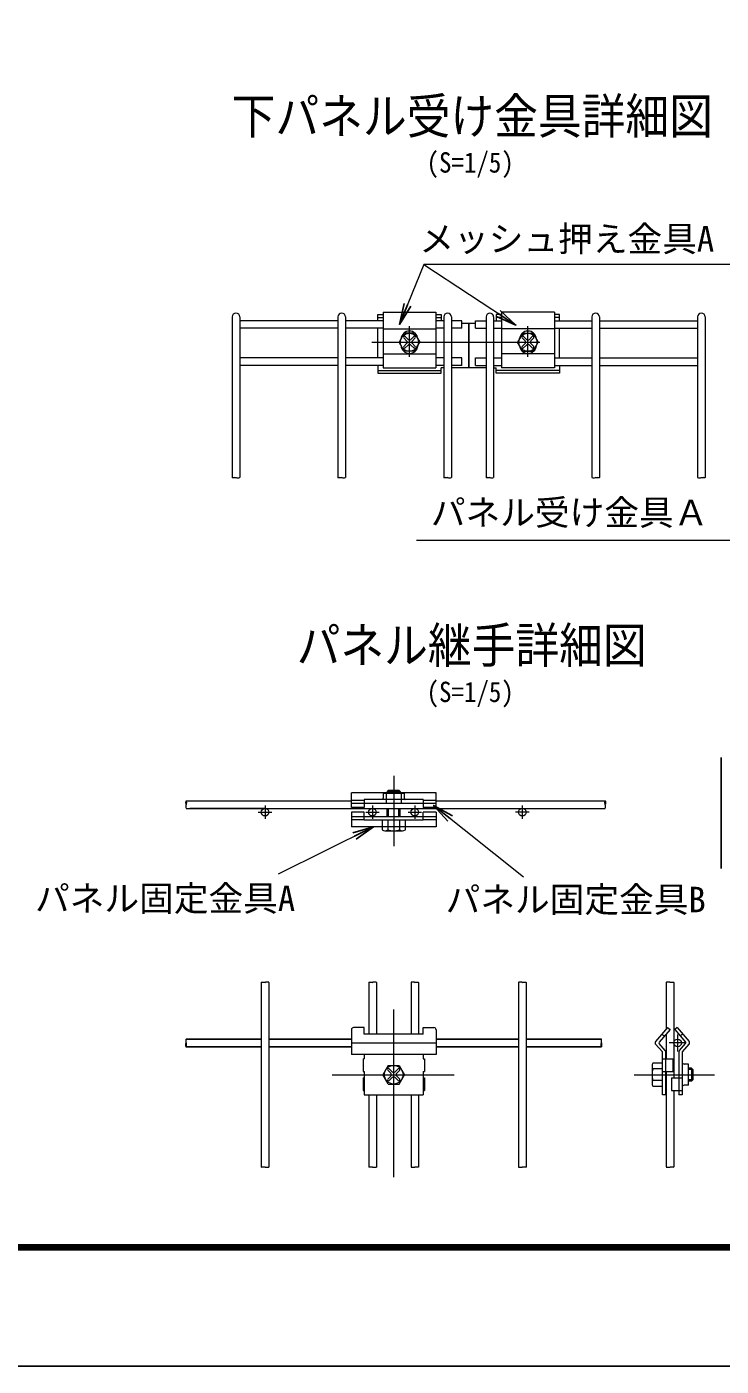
# Model space of a CAD drawing. Units: millimetres, scale not verified, with parts at other scales. Extents: x -4200 to 4200, y -2970 to 2970.
# Drawn here: x 434 to 1747, y -2970 to -435 of the extents above; entities that cross this region are included whole.
import ezdxf
from ezdxf.enums import TextEntityAlignment as Align

# ---------------------------------------------------------------- set-up
doc = ezdxf.new("R2010")
doc.units = ezdxf.units.MM
doc.header["$LTSCALE"] = 10
doc.linetypes.add('DASHED', pattern=[7.5, 6, -1.5])
doc.linetypes.add('USER1', pattern=[50.8, 31.75, -6.35, 6.35, -6.35])
for name, color, linetype, lineweight in [('0-0_D-TTL-TXT', 7, 'Continuous', 25), ('0-2_0', 7, 'Continuous', 25), ('0-5_D-BMK', 2, 'USER1', 13), ('0-9_D-STR3', 3, 'Continuous', 13), ('0-A_D-STR2', 7, 'Continuous', 13), ('0-B_D-STR-TXT', 7, 'Continuous', 13), ('0-D_D-TTL', 7, 'Continuous', 25)]:
    doc.layers.add(name, color=color, linetype=linetype, lineweight=lineweight)
doc.layers.add('0-6_D-TITLE', color=7, linetype='Continuous')
doc.styles.add('ＭＳ ゴシック', font='')
doc.styles.get('ＭＳ ゴシック').set_extended_font_data('MS Gothic')

# ---------------------------------------------------------------- blocks, each defined once
blk = doc.blocks.new('_Open')
at = {"layer": '0-2_0'}
blk.add_line((-10, 1.667), (0, 0), dxfattribs=at)
blk.add_lwpolyline([(-10, -1.667), (0, 0), (-10, 0)], dxfattribs=at)

msp = doc.modelspace()

# ---------------------------------------------------------------- linework, layer by layer
at = {"layer": '0-0_D-TTL-TXT', "color": 2}
msp.add_line((1746.92, -1817.73), (1746.92, -2027.92), dxfattribs=at)
at = {"layer": '0-2_0'}
for p, q in [((1269.48, -996.16), (1269.48, -1080.07)), ((884.58, -1914.18), (742.11, -1914.18)), ((877.39, -2351), (734.95, -2351)), ((1047.67, -2351), (891.79, -2351)), ((1363.55, -2351), (1207.67, -2351)), ((1520.39, -2351), (1377.95, -2351)), ((877.39, -2365.4), (734.94, -2365.4)), ((1047.67, -2365.4), (891.79, -2365.4)), ((1363.55, -2365.4), (1207.67, -2365.4)), ((1520.4, -2365.4), (1377.95, -2365.4))]:
    msp.add_line(p, q, dxfattribs=at)
at = {"layer": '0-5_D-BMK'}
for p, q in [((1157.48, -1059.4), (1157.48, -1001.49)), ((1381.48, -1059.4), (1381.48, -1001.49)), ((1086.28, -1031.88), (1452.68, -1031.88)), ((1127.67, -1852.34), (1127.67, -1985.4)), ((871.69, -1921.38), (897.23, -1921.38)), ((884.46, -1908.61), (884.46, -1934.15)), ((1074.78, -1921.38), (1100.32, -1921.38)), ((1087.55, -1908.61), (1087.55, -1934.15)), ((1154.78, -1921.38), (1180.32, -1921.38)), ((1167.55, -1908.61), (1167.55, -1934.15)), ((1383.65, -1921.38), (1358.11, -1921.38)), ((1370.7, -1908.61), (1370.7, -1934.15)), ((1127.67, -2612.22), (1127.67, -2252.64)), ((1664.54, -2342.24), (1664.54, -2374.17)), ((1047.67, -2358.21), (1207.67, -2358.21)), ((1680.5, -2358.21), (1648.58, -2358.21)), ((1011.34, -2418.21), (1241.74, -2418.21)), ((1582.1, -2418.21), (1733.98, -2418.21))]:
    msp.add_line(p, q, dxfattribs=at)
at = {"layer": '0-9_D-STR3'}
for p, q in [((1097.48, -991.17), (1097.48, -979.22)), ((1097.48, -979.22), (1107.48, -979.22)), ((1097.48, -984.85), (1107.48, -984.85)), ((1107.48, -975.24), (1107.48, -1080.09)), ((1107.48, -975.24), (1207.48, -975.24)), ((1207.48, -975.24), (1207.48, -1080.09)), ((1207.48, -979.22), (1217.48, -979.22)), ((1207.48, -984.85), (1217.48, -984.85)), ((1217.48, -979.22), (1217.48, -991.17)), ((1331.48, -979.22), (1321.48, -979.22)), ((1321.48, -979.22), (1321.48, -991.17)), ((1331.48, -984.85), (1321.48, -984.85)), ((1331.48, -975.24), (1331.48, -1080.09)), ((1431.48, -975.24), (1331.48, -975.24)), ((1431.48, -975.24), (1431.48, -1080.09)), ((1441.48, -979.22), (1431.48, -979.22)), ((1441.48, -984.85), (1431.48, -984.85)), ((1441.48, -991.17), (1441.48, -979.22)), ((1097.48, -1061.68), (1097.48, -1005.57)), ((1107.48, -1006.26), (1207.48, -1006.26)), ((1282.28, -996.16), (1256.68, -996.16)), ((1431.48, -1006.26), (1331.48, -1006.26)), ((1441.48, -1061.68), (1441.48, -1005.57)), ((1147.64, -1014.84), (1137.8, -1031.88)), ((1147.64, -1048.92), (1137.8, -1031.88)), ((1146.56, -1023.69), (1152.02, -1029.15)), ((1146.56, -1040.07), (1152.02, -1034.61)), ((1167.31, -1014.84), (1147.64, -1014.84)), ((1149.29, -1020.96), (1154.75, -1026.42)), ((1149.29, -1042.8), (1154.75, -1037.34)), ((1165.67, -1020.96), (1160.21, -1026.42)), ((1165.67, -1042.8), (1160.21, -1037.34)), ((1168.4, -1023.69), (1162.94, -1029.15)), ((1168.4, -1040.07), (1162.94, -1034.61)), ((1167.31, -1014.84), (1177.15, -1031.88)), ((1167.31, -1048.92), (1177.15, -1031.88)), ((1371.64, -1014.84), (1361.8, -1031.88)), ((1371.64, -1048.92), (1361.8, -1031.88)), ((1370.56, -1023.69), (1376.02, -1029.15)), ((1370.56, -1040.07), (1376.02, -1034.61)), ((1371.64, -1014.84), (1391.31, -1014.84)), ((1373.29, -1020.96), (1378.75, -1026.42)), ((1373.29, -1042.8), (1378.75, -1037.34)), ((1389.67, -1020.96), (1384.21, -1026.42)), ((1389.67, -1042.8), (1384.21, -1037.34)), ((1392.4, -1023.69), (1386.94, -1029.15)), ((1392.4, -1040.07), (1386.94, -1034.61)), ((1391.31, -1014.84), (1401.15, -1031.88)), ((1391.31, -1048.92), (1401.15, -1031.88)), ((1107.48, -1054.03), (1207.48, -1054.03)), ((1167.31, -1048.92), (1147.64, -1048.92)), ((1431.48, -1054.03), (1331.48, -1054.03)), ((1371.64, -1048.92), (1391.31, -1048.92)), ((1097.48, -1076.08), (1097.48, -1090.39)), ((1097.48, -1085.65), (1217.48, -1085.65)), ((1107.48, -1080.09), (1207.48, -1080.09)), ((1222.28, -1080.07), (1217.48, -1080.07)), ((1217.48, -1090.39), (1217.48, -1080.07)), ((1302.28, -1080.07), (1236.68, -1080.07)), ((1316.68, -1080.07), (1321.48, -1080.07)), ((1321.48, -1090.39), (1321.48, -1080.07)), ((1441.48, -1085.65), (1321.48, -1085.65)), ((1431.48, -1080.09), (1331.48, -1080.09)), ((1441.48, -1076.08), (1441.48, -1090.39)), ((1097.48, -1090.39), (1217.48, -1090.39)), ((1441.48, -1090.39), (1321.48, -1090.39)), ((1207.67, -1884.58), (1047.67, -1884.58)), ((1047.67, -1912.58), (1047.67, -1884.58)), ((1047.67, -1898.58), (1071.67, -1898.58)), ((1183.67, -1897.66), (1071.67, -1897.66)), ((1071.67, -1897.66), (1071.67, -1912.58)), ((1117.97, -1879.54), (1115.55, -1881.96)), ((1115.55, -1881.96), (1115.55, -1884.58)), ((1115.55, -1881.96), (1139.79, -1881.96)), ((1117.97, -1879.54), (1117.97, -1884.58)), ((1137.37, -1879.54), (1139.79, -1881.96)), ((1139.79, -1881.96), (1139.79, -1884.58)), ((1183.67, -1897.66), (1183.67, -1912.58)), ((1183.67, -1898.58), (1207.67, -1898.58)), ((1207.67, -1912.58), (1207.67, -1884.58)), ((1047.67, -1904.58), (1207.67, -1904.58)), ((1071.67, -1912.58), (1047.67, -1912.58)), ((1047.67, -1921.38), (1047.67, -1949.38)), ((1071.67, -1921.38), (1047.67, -1921.38)), ((1071.67, -1936.3), (1071.67, -1921.38)), ((1115.55, -1929.38), (1115.55, -1914.18)), ((1117.97, -1929.38), (1117.97, -1914.18)), ((1137.37, -1929.38), (1137.37, -1914.18)), ((1139.79, -1929.38), (1139.79, -1914.18)), ((1207.67, -1912.58), (1183.67, -1912.58)), ((1183.67, -1936.3), (1183.67, -1921.38)), ((1207.67, -1921.38), (1183.67, -1921.38)), ((1207.67, -1921.38), (1207.67, -1949.38)), ((1047.67, -1929.38), (1183.67, -1929.38)), ((1047.67, -1935.38), (1071.67, -1935.38)), ((1207.67, -1949.38), (1047.67, -1949.38)), ((1183.67, -1936.3), (1071.67, -1936.3)), ((1105.64, -1936.3), (1105.64, -1955.01)), ((1116.66, -1936.3), (1116.66, -1955.01)), ((1138.68, -1936.3), (1138.68, -1955.01)), ((1149.7, -1955.01), (1149.7, -1936.3)), ((1183.67, -1929.38), (1207.67, -1929.38)), ((1183.67, -1935.38), (1207.67, -1935.38)), ((1111.15, -1956.48), (1144.19, -1956.48)), ((1645.58, -2329.07), (1622.96, -2355.7)), ((1663.59, -2329.07), (1659.03, -2332.96)), ((1663.59, -2329.07), (1686.22, -2355.7)), ((1047.67, -2333.07), (1047.67, -2380.21)), ((1183.67, -2341.23), (1071.67, -2341.23)), ((1207.67, -2333.07), (1207.67, -2380.21)), ((1635.19, -2341.23), (1639.75, -2345.13)), ((1659.03, -2332.96), (1679.53, -2356.95)), ((1673.99, -2341.23), (1669.43, -2345.13)), ((1207.67, -2380.21), (1047.67, -2380.21)), ((1071.67, -2380.21), (1071.67, -2388.21)), ((1183.67, -2380.21), (1183.67, -2388.21)), ((1635.7, -2375.07), (1622.96, -2360.71)), ((1641.26, -2372.4), (1629.65, -2359.46)), ((1636.14, -2456.21), (1636.14, -2376.32)), ((1642.14, -2456.21), (1642.14, -2374.91)), ((1667.03, -2374.91), (1667.03, -2456.21)), ((1667.92, -2372.4), (1679.53, -2359.46)), ((1673.03, -2376.32), (1673.03, -2456.21)), ((1673.47, -2375.07), (1686.22, -2360.71)), ((1069.67, -2388.21), (1069.67, -2412.21)), ((1069.67, -2388.21), (1071.67, -2388.21)), ((1117.48, -2400.55), (1107.28, -2418.21)), ((1117.48, -2400.55), (1137.87, -2400.55)), ((1119.19, -2406.89), (1124.84, -2412.55)), ((1136.16, -2406.89), (1130.5, -2412.55)), ((1137.86, -2400.55), (1148.06, -2418.21)), ((1183.67, -2388.21), (1185.67, -2388.21)), ((1185.67, -2388.21), (1185.67, -2412.21)), ((1616.14, -2401.66), (1616.14, -2434.7)), ((1636.14, -2396.15), (1617.62, -2396.15)), ((1636.14, -2407.17), (1617.62, -2407.17)), ((1636.14, -2388.21), (1656.14, -2388.21)), ((1656.14, -2412.21), (1656.14, -2388.21)), ((1685.03, -2398.21), (1677.03, -2398.21)), ((1685.03, -2438.21), (1685.03, -2398.21)), ((1690.66, -2406.08), (1685.03, -2406.08)), ((1693.08, -2408.51), (1690.66, -2406.08)), ((1690.66, -2406.08), (1690.66, -2430.33)), ((1069.67, -2412.21), (1071.67, -2412.21)), ((1069.67, -2424.21), (1071.67, -2424.21)), ((1069.67, -2424.21), (1069.67, -2448.21)), ((1071.67, -2412.21), (1071.67, -2456.21)), ((1117.48, -2435.86), (1107.28, -2418.21)), ((1116.36, -2409.72), (1122.01, -2415.38)), ((1116.36, -2426.69), (1122.01, -2421.03)), ((1119.19, -2429.52), (1124.84, -2423.86)), ((1136.16, -2429.52), (1130.5, -2423.86)), ((1138.98, -2409.72), (1133.33, -2415.38)), ((1138.99, -2426.69), (1133.33, -2421.03)), ((1183.67, -2412.21), (1185.67, -2412.21)), ((1183.67, -2412.21), (1183.67, -2456.21)), ((1183.67, -2424.21), (1185.67, -2424.21)), ((1185.67, -2424.21), (1185.67, -2448.21)), ((1636.14, -2429.19), (1617.62, -2429.19)), ((1636.14, -2412.21), (1656.14, -2412.21)), ((1653.03, -2424.21), (1673.03, -2424.21)), ((1693.08, -2408.51), (1685.03, -2408.51)), ((1693.08, -2427.9), (1685.03, -2427.9)), ((1693.08, -2408.51), (1693.08, -2427.9)), ((1069.67, -2448.21), (1071.67, -2448.21)), ((1071.67, -2456.21), (1183.67, -2456.21)), ((1183.67, -2448.21), (1185.67, -2448.21)), ((1617.62, -2440.21), (1636.14, -2440.21)), ((1642.14, -2456.21), (1636.14, -2456.21)), ((1673.03, -2456.21), (1667.03, -2456.21)), ((1685.03, -2438.21), (1677.03, -2438.21))]:
    msp.add_line(p, q, dxfattribs=at)
at = {"layer": '0-9_D-STR3', "linetype": 'DASHED'}
for p, q in [((1107.67, -1885.66), (1147.67, -1885.66)), ((1107.67, -1885.66), (1107.67, -1894.58)), ((1113.67, -1885.66), (1113.67, -1904.58)), ((1141.67, -1885.66), (1141.67, -1904.58)), ((1147.67, -1885.66), (1147.67, -1894.58))]:
    msp.add_line(p, q, dxfattribs=at)
at = {"layer": '0-9_D-STR3'}
for points in [[(1117.97, -1879.54), (1137.37, -1879.54), (1137.37, -1884.58)], [(1071.67, -2341.23), (1071.67, -2329.07), (1051.67, -2329.07)], [(1183.67, -2341.23), (1183.67, -2329.07), (1203.67, -2329.07)], [(1645.58, -2329.07), (1650.14, -2332.96), (1629.65, -2356.95)], [(1117.48, -2435.86), (1137.87, -2435.86), (1148.06, -2418.21)], [(1653.03, -2424.21), (1653.03, -2448.21), (1673.03, -2448.21)], [(1693.08, -2427.9), (1690.66, -2430.33), (1685.03, -2430.33)]]:
    msp.add_lwpolyline(points, dxfattribs=at)
for centre, radius in [((1157.48, -1031.88), 17.04), ((1381.48, -1031.88), 17.04), ((1127.67, -2418.21), 17.66)]:
    msp.add_circle(centre, radius, dxfattribs=at)
for centre, radius, start, end in [((1157.48, -1026.72), 16, 4.65818, 175.34501), ((1381.48, -1026.72), 16, 4.65499, 175.34182), ((1157.48, -1036.98), 16, 184.89555, 355.10576), ((1147.92, -1022.33), 1.93, 44.99953, 224.99952), ((1149.29, -1031.88), 3.86, 314.99999, 45), ((1157.48, -1023.69), 3.86, 225.00001, 314.99999), ((1157.48, -1040.07), 3.86, 45, 135), ((1165.67, -1031.88), 3.86, 135, 225.00001), ((1167.03, -1022.33), 1.93, 315, 135), ((1381.48, -1036.98), 16, 184.89424, 355.10445), ((1371.92, -1022.33), 1.93, 45, 225), ((1373.29, -1031.88), 3.86, 314.99999, 45), ((1381.48, -1023.69), 3.86, 225.00001, 314.99999), ((1381.48, -1040.07), 3.86, 45, 135), ((1389.67, -1031.88), 3.86, 135, 225.00001), ((1391.03, -1022.33), 1.93, 315.00048, 135.00047), ((1147.92, -1041.43), 1.93, 135, 314.99998), ((1167.03, -1041.43), 1.93, 225.00001, 44.99999), ((1371.92, -1041.43), 1.93, 135.00001, 314.99999), ((1391.03, -1041.43), 1.93, 225.00002, 45), ((1111.15, -1945.47), 11.01, 240, 300), ((1127.67, -1914.64), 41.84, 254.73852, 285.26148), ((1144.19, -1945.47), 11.01, 240, 300), ((1051.67, -2333.07), 4, 90, 180), ((1203.67, -2333.07), 4, 0, 90), ((1626.07, -2358.21), 4, 141.19333, 218.80667), ((1631.21, -2358.21), 2, 141.19333, 218.80667), ((1677.97, -2358.21), 2, 321.19333, 38.80667), ((1683.1, -2358.21), 4, 321.19333, 38.80667), ((1634.14, -2376.32), 2, 0, 38.80667), ((1638.14, -2374.91), 4, 0, 38.80667), ((1671.03, -2374.91), 4, 141.19333, 180), ((1675.03, -2376.32), 2, 141.19333, 180), ((1117.77, -2408.31), 2, 45, 225), ((1137.57, -2408.31), 2, 315.00048, 135.00047), ((1627.15, -2401.66), 11.01, 150, 210), ((1657.98, -2418.18), 41.84, 164.73852, 195.26148), ((1677.03, -2394.21), 4, 180, 270), ((1117.77, -2428.11), 2, 135.00001, 314.99999), ((1119.19, -2418.21), 4, 314.99999, 45), ((1127.67, -2409.72), 4, 225.00001, 314.99999), ((1127.67, -2426.69), 4, 45, 135), ((1136.16, -2418.21), 4, 135, 225.00001), ((1137.57, -2428.11), 2, 225.00002, 45), ((1627.15, -2434.7), 11.01, 150, 210), ((1677.03, -2442.21), 4, 90, 180)]:
    msp.add_arc(centre, radius, start, end, dxfattribs=at)
at = {"layer": '0-9_D-STR3', "linetype": 'DASHED'}
for centre, start, end in [((1103.67, -1894.58), 309.63137, 0), ((1151.67, -1894.58), 180, 230.36863)]:
    msp.add_arc(centre, 4, start, end, dxfattribs=at)
at = {"layer": '0-A_D-STR2'}
for p, q in [((822.28, -983.97), (822.28, -1288.01)), ((836.68, -983.97), (836.68, -1288.01)), ((1022.28, -983.97), (1022.28, -1288.01)), ((1036.68, -983.97), (1036.68, -1288.01)), ((1222.28, -983.97), (1222.28, -1288.01)), ((1236.68, -983.97), (1236.68, -1288.01)), ((1302.28, -983.97), (1302.28, -1288.01)), ((1316.68, -983.97), (1316.68, -1288.01)), ((1502.28, -983.97), (1502.28, -1288.01)), ((1516.68, -983.97), (1516.68, -1288.01)), ((1702.28, -983.97), (1702.28, -1288.01)), ((1716.68, -983.97), (1716.68, -1288.01)), ((1022.28, -991.17), (836.68, -991.17)), ((1022.28, -1005.57), (836.68, -1005.57)), ((1107.48, -991.17), (1036.68, -991.17)), ((1107.48, -1005.57), (1036.68, -1005.57)), ((1222.28, -991.17), (1207.48, -991.17)), ((1222.28, -1005.57), (1207.48, -1005.57)), ((1256.68, -991.17), (1236.68, -991.17)), ((1256.68, -1005.57), (1236.68, -1005.57)), ((1256.68, -1005.57), (1256.68, -991.17)), ((1282.28, -1005.57), (1282.28, -991.17)), ((1282.28, -991.17), (1302.28, -991.17)), ((1282.28, -1005.57), (1302.28, -1005.57)), ((1316.68, -991.17), (1331.48, -991.17)), ((1316.68, -1005.57), (1331.48, -1005.57)), ((1431.48, -991.17), (1502.28, -991.17)), ((1431.48, -1005.57), (1502.28, -1005.57)), ((1516.68, -991.17), (1702.28, -991.17)), ((1516.68, -1005.57), (1702.28, -1005.57)), ((1022.28, -1061.68), (836.68, -1061.68)), ((1107.48, -1061.68), (1036.68, -1061.68)), ((1222.28, -1061.68), (1207.48, -1061.68)), ((1256.68, -1061.68), (1236.68, -1061.68)), ((1256.68, -1076.08), (1256.68, -1061.68)), ((1282.28, -1061.68), (1302.28, -1061.68)), ((1282.28, -1076.08), (1282.28, -1061.68)), ((1316.68, -1061.68), (1331.48, -1061.68)), ((1431.48, -1061.68), (1502.28, -1061.68)), ((1516.68, -1061.68), (1702.28, -1061.68)), ((1022.28, -1076.08), (836.68, -1076.08)), ((1107.48, -1076.08), (1036.68, -1076.08)), ((1222.28, -1076.08), (1207.48, -1076.08)), ((1256.68, -1076.08), (1236.68, -1076.08)), ((1282.28, -1076.08), (1302.28, -1076.08)), ((1316.68, -1076.08), (1331.48, -1076.08)), ((1431.48, -1076.08), (1502.28, -1076.08)), ((1516.68, -1076.08), (1702.28, -1076.08)), ((735.27, -1899.78), (1047.67, -1899.78)), ((1207.67, -1899.78), (1527.56, -1899.78)), ((735.27, -1914.18), (1527.56, -1914.18)), ((877.39, -2243.45), (877.39, -2592.96)), ((891.79, -2243.45), (891.79, -2592.96)), ((1080.47, -2243.45), (1080.47, -2341.23)), ((1094.87, -2243.45), (1094.87, -2341.23)), ((1160.47, -2243.45), (1160.47, -2341.23)), ((1174.87, -2243.45), (1174.87, -2341.23)), ((1363.55, -2243.45), (1363.55, -2592.96)), ((1363.55, -2243.45), (1363.56, -2592.96)), ((1377.95, -2243.44), (1377.96, -2592.96)), ((1377.95, -2243.45), (1377.95, -2592.96)), ((1642.94, -2243.45), (1642.94, -2332.17)), ((1657.34, -2243.47), (1657.34, -2424.21)), ((1642.94, -2341.39), (1642.94, -2388.21)), ((1642.94, -2412.21), (1642.94, -2592.94)), ((1080.47, -2456.21), (1080.47, -2592.96)), ((1094.87, -2456.21), (1094.87, -2592.96)), ((1160.47, -2456.21), (1160.47, -2592.96)), ((1174.87, -2456.21), (1174.87, -2592.96)), ((1657.34, -2448.21), (1657.34, -2592.94))]:
    msp.add_line(p, q, dxfattribs=at)
for centre in [(884.46, -1921.38), (1087.55, -1921.38), (1167.55, -1921.38), (1370.88, -1921.38), (1664.54, -2358.2)]:
    msp.add_circle(centre, 7.2, dxfattribs=at)
for centre in [(829.48, -983.97), (1029.48, -983.97), (1229.48, -983.97), (1309.48, -983.97), (1509.48, -983.97), (1709.48, -983.97)]:
    msp.add_arc(centre, 7.2, 0, 180, dxfattribs=at)
for centre, major_axis in [((825.88, -1288.01), (-3.6, 0)), ((1025.88, -1288.01), (-3.6, 0)), ((1225.88, -1288.01), (-3.6, 0)), ((1305.88, -1288.01), (-3.6, 0)), ((1513.08, -1288.01), (3.6, 0)), ((1713.08, -1288.01), (3.6, 0)), ((735.27, -1903.38), (0, -3.6)), ((1527.58, -1903.38), (0, 3.6)), ((880.99, -2243.45), (-3.6, 0)), ((1084.07, -2243.45), (-3.6, 0)), ((1171.27, -2243.45), (3.6, 0)), ((1374.35, -2243.44), (3.6, 0)), ((1374.35, -2243.45), (3.6, 0)), ((1653.74, -2243.45), (3.6, 0)), ((734.95, -2361.81), (0, -3.6)), ((1520.39, -2361.81), (0, 3.6)), ((880.99, -2592.96), (-3.6, 0)), ((1084.07, -2592.96), (-3.6, 0)), ((1171.27, -2592.96), (3.6, 0)), ((1374.35, -2592.96), (3.6, 0)), ((1653.74, -2592.95), (3.6, 0))]:
    msp.add_ellipse(centre, major_axis=major_axis, ratio=0.114898, dxfattribs=at)
for centre, major_axis, start_param, end_param in [((833.08, -1288.01), (3.6, 0), 3.141593, 6.2832842), ((1033.08, -1288.01), (3.6, 0), 3.141593, 6.2832842), ((1233.08, -1288.01), (3.6, 0), 3.141593, 6.2832842), ((1313.08, -1288.01), (3.6, 0), 3.141593, 6.2832842), ((1505.88, -1288.01), (-3.6, 0), 6.2830864, 9.4247776), ((1705.88, -1288.01), (-3.6, 0), 6.2830864, 9.4247776), ((735.27, -1910.58), (0, 3.6), 0.0000003, 3.1416916), ((1527.58, -1910.58), (0, 3.6), 3.1414937, 6.283185), ((888.19, -2243.45), (-3.6, 0), 3.1414937, 6.283185), ((1091.27, -2243.45), (-3.6, 0), 3.1414937, 6.283185), ((1164.07, -2243.45), (3.6, 0), 0.0000003, 3.1416916), ((1367.15, -2243.44), (3.6, 0), 0.0000003, 3.1416916), ((1367.15, -2243.45), (3.6, 0), 0.0000003, 3.1416916), ((1646.54, -2243.45), (3.6, 0), 0.0000003, 3.1416916), ((734.95, -2354.6), (0, -3.6), 3.1414937, 6.283185), ((1520.39, -2354.6), (0, -3.6), 0.0000003, 3.1416916), ((888.19, -2592.96), (-3.6, 0), 0.0000003, 3.1416916), ((1091.27, -2592.96), (-3.6, 0), 0.0000003, 3.1416916), ((1164.07, -2592.96), (3.6, 0), 3.1414937, 6.283185), ((1367.15, -2592.96), (3.6, 0), 3.1414937, 6.283185), ((1646.54, -2592.95), (3.6, 0), 3.1414937, 6.283185)]:
    msp.add_ellipse(centre, major_axis=major_axis, ratio=0.114898, start_param=start_param, end_param=end_param, dxfattribs=at)
at = {"layer": '0-B_D-STR-TXT'}
for p, q in [((1184.88, -884.75), (1139.3, -996.47)), ((1813.09, -884.75), (1184.88, -884.75)), ((1184.88, -884.75), (1357.2, -998.39)), ((1170.64, -1406.44), (1775.35, -1406.44)), ((1372.94, -2044.61), (1204.8, -1909.71)), ((910.07, -2037.85), (1087.59, -1949.69))]:
    msp.add_line(p, q, dxfattribs=at)
at = {"layer": '0-D_D-TTL', "color": 2}
msp.add_lwpolyline([(-4200, 2970), (4200, 2970), (4200, -2970), (-4200, -2970)], close=True, dxfattribs=at)
at = {"layer": '0-D_D-TTL'}
for points in [[(-3930, 2750), (3930, 2750), (3930, -2750), (-3930, -2750)], [(-3927.5, 2747.5), (3927.5, 2747.5), (3927.5, -2747.5), (-3927.5, -2747.5)], [(-3925, 2745), (3925, 2745), (3925, -2745), (-3925, -2745)], [(-3922.5, 2742.5), (3922.5, 2742.5), (3922.5, -2742.5), (-3922.5, -2742.5)], [(-3920, 2740), (3920, 2740), (3920, -2740), (-3920, -2740)]]:
    msp.add_lwpolyline(points, close=True, dxfattribs=at)

# ---------------------------------------------------------------- block references
at = {"layer": '0-B_D-STR-TXT', "xscale": 4, "yscale": 4}
for p, rotation in [((1138.55, -998.32), 247.80393), ((1358.87, -999.5), 326.59452), ((1203.24, -1908.46), 141.26081), ((1089.38, -1948.81), 26.40966)]:
    msp.add_blockref('_Open', p, dxfattribs=dict(at, rotation=rotation))

# ---------------------------------------------------------------- texts
at = {"layer": '0-6_D-TITLE', "style": 'ＭＳ ゴシック', "width": 0.9}
for s, height, p in [('下パネル受け金具詳細図', 67.38, (821.41, -657.8)), ('(S=1/5)', 38.49, (1189.81, -722.41)), ('パネル継手詳細図', 67.38, (944.21, -1659.31)), ('(S=1/5)', 38.49, (1189.81, -1724.48))]:
    msp.add_text(s, height=height, dxfattribs=at).set_placement(p, align=Align.BOTTOM_LEFT)
at = {"layer": '0-B_D-STR-TXT', "style": 'ＭＳ ゴシック'}
for s, p in [('メッシュ押え金具A', (1176.23, -874.64)), ('パネル受け金具Ａ', (1197.95, -1392.64)), ('パネル固定金具A', (449.51, -2123.07)), ('パネル固定金具B', (1225.86, -2125.16))]:
    msp.add_text(s, height=48.09, dxfattribs=at).set_placement(p, align=Align.BOTTOM_LEFT)

doc.saveas('drawing.dxf')
